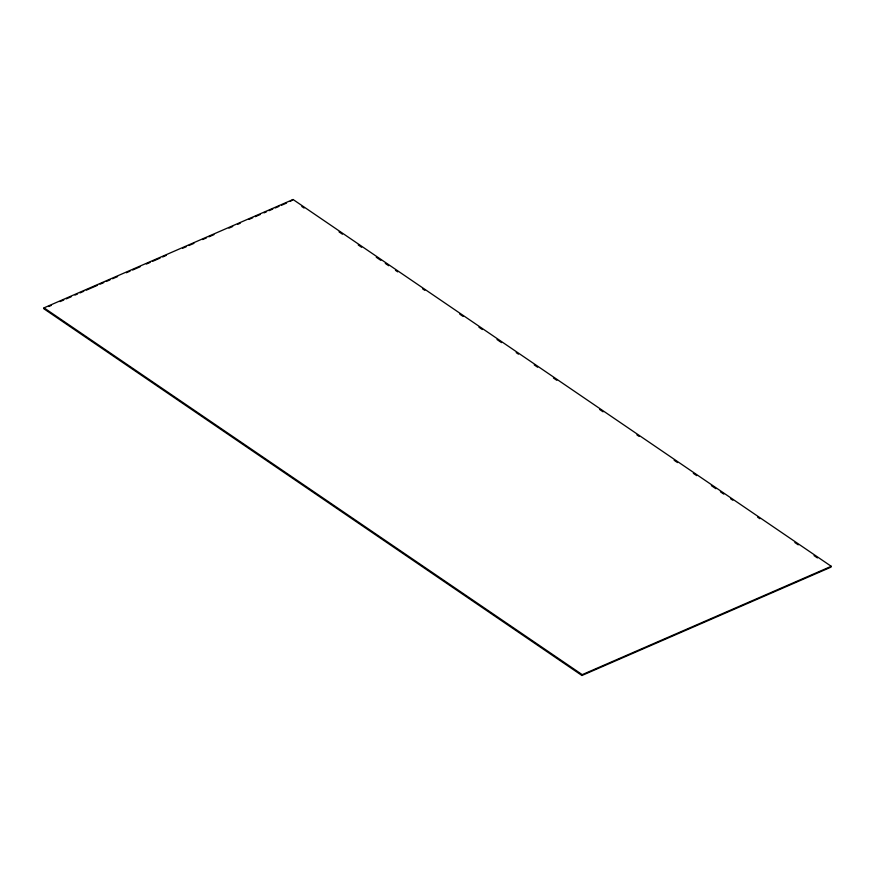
<?xml version="1.0" encoding="UTF-8"?>
<svg xmlns="http://www.w3.org/2000/svg" width="875" height="875" viewBox="0 0 875 875"><rect width="100%" height="100%" fill="white"/><g stroke="black" fill="none" stroke-linecap="round" stroke-linejoin="round"><path stroke-width="1.31" d="M44.023 307.847L43.75 308.689L581.93 675.489L830.977 567.153L831.25 566.311L293.07 199.511L44.023 307.847L582.214 674.647L831.25 566.311M293.07 199.511L290.292 201.447M581.93 675.489L582.214 674.647M48.759 306.512L51.264 305.419M60.014 301.613L63.777 299.983M66.281 298.889L71.28 296.712M75.031 295.083L77.536 293.989M80.041 292.906L83.792 291.266M86.297 290.183L97.562 285.283M100.067 284.189L103.819 282.559M106.323 281.466L110.075 279.836M112.58 278.753L117.589 276.566M126.35 272.759L130.102 271.13M132.606 270.036L140.109 266.766M146.366 264.053L150.128 262.412M152.622 261.33L160.136 258.059M162.641 256.977L166.392 255.336M182.667 248.259L186.419 246.63M188.923 245.536L193.922 243.359M202.683 239.553L206.434 237.913M208.939 236.83L213.948 234.653M228.966 228.123L232.717 226.483M237.727 224.306L240.231 223.223M248.992 219.406L252.744 217.777M255.248 216.683L260.258 214.506M264.009 212.877L266.514 211.783M269.008 210.7L272.77 209.059M275.275 207.977L279.027 206.347M281.531 205.253L286.53 203.077M301.82 206.5L304.073 208.042M339.052 231.886L342.431 234.183M358.225 244.956L361.616 247.264M376.283 257.261L380.8 260.334M385.306 263.408L388.697 265.716M395.467 270.331L397.72 271.863M422.537 288.783L424.802 290.325M459.769 314.158L463.159 316.466M478.953 327.228L482.344 329.536M497.011 339.533L501.517 342.617M516.184 352.614L518.448 354.145M534.242 364.908L537.622 367.216M553.416 377.989L556.806 380.297M599.681 409.511L603.061 411.819M636.913 434.886L639.166 436.428M674.144 460.261L677.523 462.569M693.328 473.342L696.708 475.639M711.375 485.636L715.892 488.72M720.398 491.794L723.789 494.102M730.559 498.717L732.812 500.248M757.63 517.169L759.894 518.711M794.872 542.544L798.252 544.852M814.045 555.614L817.436 557.922"/></g></svg>
